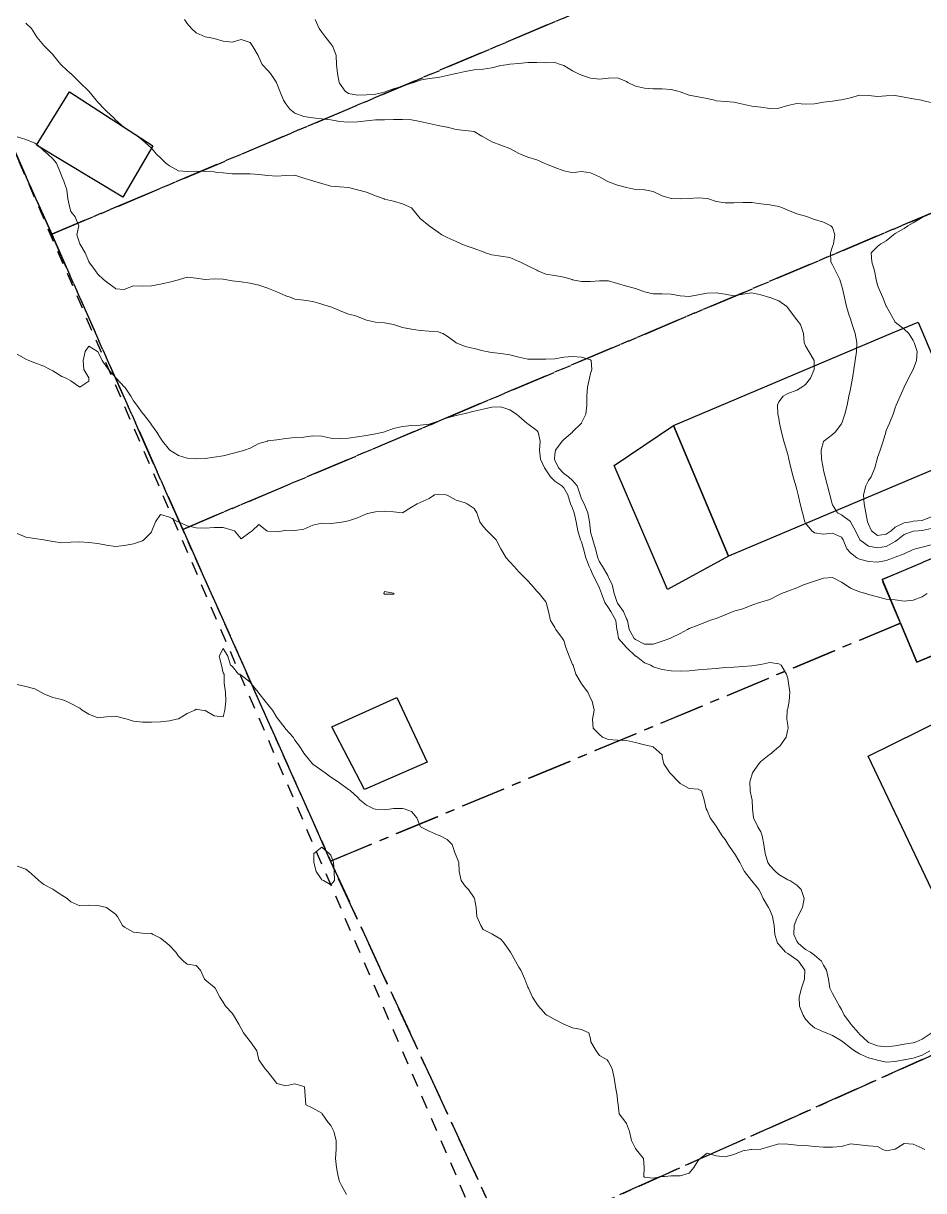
# Model space of a CAD drawing. Header units: centimetres. Extents: x 0 to 642158, y -847 to 649707.
# Drawn here: x 617367.6 to 617417.8, y 620994 to 621059 of the extents above; entities that cross this region are included whole.
import ezdxf

# ---------------------------------------------------------------- set-up
doc = ezdxf.new("R2010")
doc.units = ezdxf.units.CM
doc.header["$MEASUREMENT"] = 0
doc.linetypes.add('CENTERX2', pattern=[4, 2.5, -0.5, 0.5, -0.5])
doc.linetypes.add('JIS_02_0.7', pattern=[1.35, 0.75, -0.6])
doc.layers.add('SPW_batiments', color=7, linetype='Continuous')
doc.layers.add('SPW_parcellaire cadastral', color=7, linetype='CENTERX2', lineweight=25, true_color=0xff0542)
doc.layers.add('WAL_parcellaire agricole', color=7, linetype='JIS_02_0.7', lineweight=25)
doc.layers.add('WAL_topographie 0.5', color=253, linetype='Continuous', lineweight=20)

msp = doc.modelspace()

# ---------------------------------------------------------------- linework, layer by layer
at = {"layer": 'SPW_batiments'}
for points in [[(617373.145, 621049.352), (617368.339, 621052.257), (617370.175, 621055.216), (617374.823, 621052.213), (617373.145, 621049.352)], [(617418.843, 621039.259), (617420.604, 621035.087), (617406.95, 621029.326), (617403.87, 621036.613), (617416.141, 621041.8), (617417.525, 621042.385), (617418.843, 621039.259)], [(617403.87, 621036.614), (617406.951, 621029.326), (617403.548, 621027.484), (617400.571, 621034.396), (617403.87, 621036.614)], [(617424.804, 621019.132), (617424.069, 621018.653), (617426.524, 621013.499), (617429.274, 621014.809), (617431.229, 621010.63), (617420.726, 621005.627), (617414.741, 621018.191), (617423.22, 621022.358), (617424.804, 621019.132)], [(617386.64, 621016.332), (617384.814, 621019.811), (617388.433, 621021.46), (617390.139, 621017.843), (617386.64, 621016.332)]]:
    msp.add_lwpolyline(points, dxfattribs=at)
at = {"layer": 'SPW_parcellaire cadastral'}
for points in [[(617416.046, 620945.72), (617363.64, 620922.52), (617325.161, 621073.014), (617353.411, 621084.367), (617361.877, 621063.726), (617369.184, 621047.28), (617376.493, 621030.83), (617384.745, 621012.323), (617394.651, 620990.937), (617416.046, 620945.72)], [(617415.257, 621066.726), (617369.184, 621047.28), (617361.877, 621063.726), (617407.94, 621083.172), (617415.257, 621066.726)], [(617422.574, 621050.28), (617376.493, 621030.83), (617369.184, 621047.28), (617415.257, 621066.726), (617422.574, 621050.28)], [(617430.809, 621031.77), (617421.089, 621027.667), (617420.117, 621029.97), (617415.511, 621028.025), (617416.533, 621025.603), (617384.745, 621012.323), (617376.493, 621030.83), (617422.574, 621050.28), (617430.809, 621031.77)], [(617430.809, 621031.77), (617439.666, 621011.076), (617394.651, 620990.937), (617384.745, 621012.323), (617416.533, 621025.603), (617417.455, 621023.419), (617422.062, 621025.363), (617421.089, 621027.667), (617430.809, 621031.77)], [(617416.533, 621025.603), (617415.511, 621028.025), (617420.117, 621029.97), (617421.089, 621027.667), (617422.062, 621025.363), (617417.455, 621023.419), (617416.533, 621025.603)], [(617421.377, 620980.981), (617394.651, 620990.937), (617439.666, 621011.076), (617448.468, 620993.104), (617421.377, 620980.981)]]:
    msp.add_lwpolyline(points, dxfattribs=at)
at = {"layer": 'WAL_parcellaire agricole'}
msp.add_lwpolyline([(617278.187, 620880.011), (617239.848, 621067.418), (617240.759, 621070.383), (617246.763, 621069.321), (617265.9, 621058.638), (617274.759, 621054.491), (617281.985, 621050.595), (617284.099, 621049.92), (617292.105, 621048.92), (617293.6, 621048.921), (617301.599, 621049.922), (617303.352, 621050.418), (617314.539, 621055.508), (617351.545, 621073.898), (617356.679, 621076.098), (617392.688, 620992.603), (617415.36, 620945.773), (617305.655, 620892.875), (617278.187, 620880.011)], dxfattribs=at)
at = {"layer": 'WAL_topographie 0.5'}
for points in [[(617376.593, 621059.25), (617376.75, 621059.028), (617376.983, 621058.75), (617377.25, 621058.51), (617377.75, 621058.296), (617377.977, 621058.25), (617378.25, 621058.193), (617378.75, 621058.041), (617379.25, 621058), (617379.75, 621058.132), (617380.25, 621057.971), (617380.41, 621057.75), (617380.703, 621057.25), (617380.75, 621057.163), (617380.929, 621056.75), (617381.25, 621056.417), (617381.385, 621056.25), (617381.727, 621055.75), (617381.75, 621055.69), (617381.919, 621055.25), (617382.125, 621054.75), (617382.25, 621054.561), (617382.469, 621054.25), (617382.75, 621054.025), (617383.25, 621053.847), (617383.75, 621053.765), (617383.906, 621053.75), (617384.25, 621053.722), (617384.75, 621053.659), (617385.25, 621053.576), (617385.75, 621053.535), (617386.25, 621053.55), (617386.75, 621053.608), (617387.25, 621053.657), (617387.75, 621053.665), (617388.25, 621053.677), (617388.75, 621053.688), (617389.25, 621053.652), (617389.75, 621053.576), (617390.25, 621053.458), (617390.75, 621053.354), (617391.231, 621053.25), (617391.25, 621053.246), (617391.75, 621053.121), (617392.25, 621053.074), (617392.75, 621053.003), (617393.185, 621052.75), (617393.25, 621052.717), (617393.75, 621052.44), (617394.25, 621052.25), (617394.25, 621052.25), (617394.75, 621052.056), (617395.25, 621051.786), (617395.343, 621051.75), (617395.75, 621051.578), (617396.25, 621051.43), (617396.661, 621051.25), (617396.75, 621051.211), (617397.25, 621051.007), (617397.75, 621050.826), (617398.107, 621050.75), (617398.25, 621050.718), (617398.472, 621050.75), (617398.75, 621050.789), (617399, 621050.75), (617399.25, 621050.714), (617399.75, 621050.477), (617400.167, 621050.25), (617400.25, 621050.209), (617400.75, 621050.019), (617401.25, 621049.882), (617401.75, 621049.785), (617402.25, 621049.756), (617402.279, 621049.75), (617402.75, 621049.657), (617403.25, 621049.428), (617403.75, 621049.283), (617404.25, 621049.256), (617404.75, 621049.268), (617405.25, 621049.318), (617405.75, 621049.274), (617405.824, 621049.25), (617406.25, 621049.113), (617406.75, 621049.033), (617407.25, 621049.036), (617407.75, 621049.052), (617408.25, 621049.05), (617408.75, 621048.979), (617409.25, 621048.913), (617409.75, 621048.829), (617409.953, 621048.75), (617410.25, 621048.625), (617410.75, 621048.423), (617411.25, 621048.282), (617411.354, 621048.25), (617411.75, 621048.112), (617412.25, 621047.95), (617412.65, 621047.75), (617412.75, 621047.65), (617412.886, 621047.25), (617412.795, 621046.75), (617412.75, 621046.6), (617412.631, 621046.25), (617412.657, 621045.75), (617412.75, 621045.583), (617412.911, 621045.25), (617413.153, 621044.75), (617413.25, 621044.45), (617413.304, 621044.25), (617413.411, 621043.75), (617413.527, 621043.25), (617413.68, 621042.75), (617413.75, 621042.566), (617413.853, 621042.25), (617414.014, 621041.75), (617414.103, 621041.25), (617414.083, 621040.75), (617414.004, 621040.25), (617413.929, 621039.75), (617413.855, 621039.25), (617413.77, 621038.75), (617413.75, 621038.643), (617413.667, 621038.25), (617413.558, 621037.75), (617413.431, 621037.25), (617413.265, 621036.75), (617413.25, 621036.714), (617412.904, 621036.25), (617412.75, 621036.112), (617412.263, 621035.75), (617412.25, 621035.729), (617412.111, 621035.25), (617412.131, 621034.75), (617412.218, 621034.25), (617412.25, 621034.115), (617412.336, 621033.75), (617412.465, 621033.25), (617412.596, 621032.75), (617412.723, 621032.25), (617412.75, 621032.188), (617413.028, 621031.75), (617413.25, 621031.643), (617413.75, 621031.258), (617413.755, 621031.25), (617414.024, 621030.75), (617414.25, 621030.29), (617414.274, 621030.25), (617414.75, 621029.885), (617415.25, 621029.797), (617415.75, 621029.879), (617416.25, 621030.15), (617416.372, 621030.25), (617416.75, 621030.54), (617417.25, 621030.736), (617417.524, 621030.75), (617417.75, 621030.759), (617418.25, 621030.885)], [(617383.883, 621059.25), (617384.108, 621058.75), (617384.25, 621058.556), (617384.474, 621058.25), (617384.75, 621057.893), (617384.87, 621057.75), (617385.048, 621057.25), (617385.077, 621056.75), (617385.134, 621056.25), (617385.232, 621055.75), (617385.25, 621055.708), (617385.561, 621055.25), (617385.75, 621055.138), (617386.25, 621055.045), (617386.75, 621055.048), (617387.25, 621055.097), (617387.75, 621055.211), (617387.88, 621055.25), (617388.25, 621055.38), (617388.75, 621055.536), (617389.25, 621055.71), (617389.382, 621055.75), (617389.75, 621055.872), (617390.25, 621055.967), (617390.75, 621056.029), (617391.25, 621056.128), (617391.737, 621056.25), (617391.75, 621056.253), (617392.25, 621056.357), (617392.75, 621056.447), (617393.25, 621056.483), (617393.75, 621056.563), (617394.25, 621056.694), (617394.687, 621056.75), (617394.75, 621056.758), (617395.25, 621056.797), (617395.75, 621056.856), (617396.25, 621056.852), (617396.75, 621056.843), (617397.25, 621056.859), (617397.568, 621056.75), (617397.75, 621056.686), (617398.25, 621056.388), (617398.531, 621056.25), (617398.75, 621056.147), (617399.25, 621055.988), (617399.75, 621055.924), (617400.25, 621055.99), (617400.75, 621056), (617401.25, 621055.795), (617401.333, 621055.75), (617401.75, 621055.547), (617402.25, 621055.419), (617402.75, 621055.388), (617403.25, 621055.383), (617403.75, 621055.358), (617404.118, 621055.25), (617404.25, 621055.213), (617404.75, 621055.045), (617405.25, 621054.946), (617405.75, 621054.854), (617406.167, 621054.75), (617406.25, 621054.727), (617406.75, 621054.687), (617407.25, 621054.64), (617407.75, 621054.529), (617408.25, 621054.423), (617408.75, 621054.358), (617409.25, 621054.301), (617409.75, 621054.303), (617410.25, 621054.452), (617410.75, 621054.566), (617411.25, 621054.54), (617411.75, 621054.559), (617412.25, 621054.648), (617412.75, 621054.703), (617413.083, 621054.75), (617413.25, 621054.77), (617413.75, 621054.895), (617414.25, 621055.036), (617414.75, 621055.026), (617415.25, 621054.962), (617415.75, 621054.992), (617416.25, 621055.019), (617416.75, 621054.93), (617417.25, 621054.838), (617417.705, 621054.75), (617417.75, 621054.74), (617418.25, 621054.628)], [(617367.75, 621059.046), (617368.058, 621058.75), (617368.25, 621058.447), (617368.375, 621058.25), (617368.75, 621057.807), (617368.808, 621057.75), (617369.25, 621057.298), (617369.294, 621057.25), (617369.7, 621056.75), (617369.75, 621056.699), (617370.236, 621056.25), (617370.25, 621056.24), (617370.75, 621055.75), (617370.75, 621055.75), (617371.25, 621055.25), (617371.25, 621055.25), (617371.668, 621054.75), (617371.75, 621054.639), (617372.132, 621054.25), (617372.25, 621054.143), (617372.664, 621053.75), (617372.75, 621053.665), (617373.212, 621053.25), (617373.25, 621053.225), (617373.75, 621052.899), (617373.966, 621052.75), (617374.25, 621052.527), (617374.561, 621052.25), (617374.75, 621052.083), (617375.031, 621051.75), (617375.25, 621051.547), (617375.556, 621051.25), (617375.75, 621051.104), (617376.25, 621050.819), (617376.75, 621050.773), (617377.25, 621050.807), (617377.75, 621050.785), (617378.25, 621050.754), (617378.321, 621050.75), (617378.75, 621050.713), (617379.25, 621050.655), (617379.75, 621050.649), (617380.25, 621050.65), (617380.75, 621050.618), (617381.25, 621050.566), (617381.75, 621050.524), (617382.25, 621050.565), (617382.75, 621050.571), (617383.25, 621050.402), (617383.75, 621050.258), (617383.788, 621050.25), (617384.25, 621050.12), (617384.75, 621049.964), (617385.25, 621049.926), (617385.75, 621049.881), (617386.25, 621049.75), (617386.25, 621049.75), (617386.75, 621049.632), (617387.25, 621049.429), (617387.725, 621049.25), (617387.75, 621049.242), (617388.25, 621049.121), (617388.75, 621048.985), (617389.25, 621048.75), (617389.25, 621048.75), (617389.675, 621048.25), (617389.75, 621048.169), (617390.25, 621047.75), (617390.25, 621047.75), (617390.75, 621047.404), (617390.944, 621047.25), (617391.25, 621047.092), (617391.75, 621046.886), (617392.031, 621046.75), (617392.25, 621046.659), (617392.75, 621046.48), (617393.25, 621046.302), (617393.396, 621046.25), (617393.75, 621046.135), (617394.25, 621046.069), (617394.75, 621045.989), (617395.25, 621045.771), (617395.294, 621045.75), (617395.75, 621045.525), (617396.25, 621045.272), (617396.302, 621045.25), (617396.75, 621045.064), (617397.25, 621044.983), (617397.75, 621044.893), (617398.228, 621044.75), (617398.25, 621044.744), (617398.75, 621044.654), (617399.25, 621044.64), (617399.75, 621044.692), (617400.25, 621044.686), (617400.75, 621044.534), (617401.25, 621044.39), (617401.75, 621044.25), (617401.75, 621044.25), (617402.25, 621044.064), (617402.75, 621043.955), (617403.25, 621043.96), (617403.75, 621043.937), (617404.25, 621043.854), (617404.75, 621043.815), (617405.25, 621043.901), (617405.75, 621043.994), (617406.25, 621044.013), (617406.75, 621043.938), (617407.25, 621043.857), (617407.75, 621043.949), (617408.25, 621044.008), (617408.75, 621043.911), (617409.25, 621043.755), (617409.269, 621043.75), (617409.75, 621043.561), (617410.196, 621043.25), (617410.25, 621043.187), (617410.574, 621042.75), (617410.75, 621042.518), (617410.958, 621042.25), (617411.127, 621041.75), (617411.167, 621041.25), (617411.25, 621041.054), (617411.425, 621040.75), (617411.725, 621040.25), (617411.724, 621039.75), (617411.523, 621039.25), (617411.25, 621038.905), (617411.039, 621038.75), (617410.75, 621038.593), (617410.25, 621038.41), (617409.996, 621038.25), (617409.75, 621037.933), (617409.681, 621037.75), (617409.699, 621037.25), (617409.75, 621037.014), (617409.797, 621036.75), (617409.91, 621036.25), (617410.035, 621035.75), (617410.173, 621035.25), (617410.25, 621034.996), (617410.313, 621034.75), (617410.432, 621034.25), (617410.556, 621033.75), (617410.694, 621033.25), (617410.75, 621033.054), (617410.826, 621032.75), (617410.951, 621032.25), (617411.074, 621031.75), (617411.212, 621031.25), (617411.25, 621031.182), (617411.586, 621030.75), (617411.75, 621030.643), (617412.25, 621030.566), (617412.75, 621030.616), (617413.25, 621030.4), (617413.343, 621030.25), (617413.547, 621029.75), (617413.75, 621029.511), (617414.102, 621029.25), (617414.25, 621029.165), (617414.75, 621029.031), (617415.25, 621029.005), (617415.75, 621029.096), (617416.151, 621029.25), (617416.25, 621029.277), (617416.75, 621029.457), (617417.25, 621029.705), (617417.373, 621029.75), (617417.75, 621029.84), (617418.25, 621029.961)], [(617367.25, 621052.722), (617367.75, 621052.56), (617368.25, 621052.36), (617368.408, 621052.25), (617368.75, 621051.932), (617368.978, 621051.75), (617369.25, 621051.478), (617369.444, 621051.25), (617369.655, 621050.75), (617369.75, 621050.506), (617369.855, 621050.25), (617370.028, 621049.75), (617370.093, 621049.25), (617370.188, 621048.75), (617370.25, 621048.556), (617370.5, 621048.25), (617370.693, 621047.75), (617370.591, 621047.25), (617370.75, 621046.75), (617370.75, 621046.75), (617371.047, 621046.25), (617371.25, 621045.766), (617371.26, 621045.75), (617371.632, 621045.25), (617371.75, 621045.056), (617372.067, 621044.75), (617372.25, 621044.628), (617372.736, 621044.25), (617372.75, 621044.242), (617373.25, 621044.21), (617373.355, 621044.25), (617373.75, 621044.4), (617374.25, 621044.396), (617374.75, 621044.401), (617375.25, 621044.5), (617375.75, 621044.607), (617376.25, 621044.732), (617376.317, 621044.75), (617376.75, 621044.888), (617377.25, 621044.832), (617377.75, 621044.759), (617378.25, 621044.805), (617378.75, 621044.771), (617378.861, 621044.75), (617379.25, 621044.685), (617379.75, 621044.634), (617380.25, 621044.559), (617380.75, 621044.439), (617381.25, 621044.269), (617381.288, 621044.25), (617381.75, 621044.063), (617382.25, 621043.842), (617382.536, 621043.75), (617382.75, 621043.66), (617383.25, 621043.61), (617383.75, 621043.537), (617384.25, 621043.384), (617384.667, 621043.25), (617384.75, 621043.229), (617385.25, 621043.032), (617385.75, 621042.832), (617386.075, 621042.75), (617386.25, 621042.689), (617386.75, 621042.496), (617387.25, 621042.382), (617387.75, 621042.348), (617388.25, 621042.25), (617388.25, 621042.25), (617388.75, 621042.078), (617389.25, 621041.985), (617389.75, 621041.91), (617390.25, 621041.883), (617390.75, 621041.85), (617391, 621041.75), (617391.25, 621041.604), (617391.731, 621041.25), (617391.75, 621041.234), (617392.25, 621041.023), (617392.75, 621040.919), (617393.25, 621040.787), (617393.429, 621040.75), (617393.75, 621040.692), (617394.25, 621040.631), (617394.75, 621040.552), (617395.25, 621040.428), (617395.75, 621040.314), (617396.25, 621040.315), (617396.75, 621040.315), (617397.25, 621040.336), (617397.75, 621040.421), (617398.25, 621040.465), (617398.75, 621040.429), (617399.25, 621040.274), (617399.281, 621040.25), (617399.317, 621039.75), (617399.25, 621039.519), (617399.183, 621039.25), (617399.075, 621038.75), (617399.038, 621038.25), (617399.043, 621037.75), (617398.984, 621037.25), (617398.75, 621036.774), (617398.74, 621036.75), (617398.25, 621036.267), (617398.237, 621036.25), (617397.75, 621035.839), (617397.673, 621035.75), (617397.286, 621035.25), (617397.25, 621035), (617397.228, 621034.75), (617397.25, 621034.692), (617397.466, 621034.25), (617397.75, 621033.952), (617398.01, 621033.75), (617398.25, 621033.555), (617398.505, 621033.25), (617398.675, 621032.75), (617398.75, 621032.531), (617398.887, 621032.25), (617399.094, 621031.75), (617399.184, 621031.25), (617399.238, 621030.75), (617399.25, 621030.693), (617399.377, 621030.25), (617399.528, 621029.75), (617399.663, 621029.25), (617399.75, 621029.026), (617399.907, 621028.75), (617400.205, 621028.25), (617400.25, 621028.149), (617400.446, 621027.75), (617400.559, 621027.25), (617400.73, 621026.75), (617400.75, 621026.719), (617401.08, 621026.25), (617401.25, 621025.841), (617401.301, 621025.75), (617401.407, 621025.25), (617401.679, 621024.75), (617401.75, 621024.687), (617402.25, 621024.421), (617402.75, 621024.433), (617403.25, 621024.598), (617403.673, 621024.75), (617403.75, 621024.783), (617404.25, 621025.016), (617404.663, 621025.25), (617404.75, 621025.297), (617405.25, 621025.489), (617405.75, 621025.7), (617405.886, 621025.75), (617406.25, 621025.863), (617406.75, 621026.057), (617407.209, 621026.25), (617407.25, 621026.265), (617407.75, 621026.403), (617408.25, 621026.594), (617408.668, 621026.75), (617408.75, 621026.778), (617409.25, 621026.923), (617409.75, 621027.17), (617409.904, 621027.25), (617410.25, 621027.39), (617410.75, 621027.562), (617411.159, 621027.75), (617411.25, 621027.78), (617411.75, 621027.943), (617412.25, 621028.11), (617412.75, 621028.142), (617413.25, 621027.879), (617413.46, 621027.75), (617413.75, 621027.554), (617414.25, 621027.341), (617414.602, 621027.25), (617414.75, 621027.206), (617415.25, 621027.06), (617415.75, 621026.944), (617416.25, 621026.892), (617416.75, 621026.832), (617417.25, 621026.876), (617417.75, 621027.06), (617418.027, 621027.25)], [(617418.25, 621048.447), (617417.794, 621048.25), (617417.75, 621048.224), (617417.25, 621047.926), (617416.951, 621047.75), (617416.75, 621047.609), (617416.25, 621047.322), (617416.144, 621047.25), (617415.75, 621046.913), (617415.449, 621046.75), (617415.25, 621046.608), (617414.899, 621046.25), (617414.951, 621045.75), (617415.087, 621045.25), (617415.179, 621044.75), (617415.25, 621044.447), (617415.327, 621044.25), (617415.552, 621043.75), (617415.75, 621043.271), (617415.763, 621043.25), (617416.03, 621042.75), (617416.25, 621042.387), (617416.409, 621042.25), (617416.75, 621041.982), (617417.01, 621041.75), (617417.25, 621041.363), (617417.312, 621041.25), (617417.473, 621040.75), (617417.442, 621040.25), (617417.25, 621039.75), (617417.25, 621039.75), (617416.993, 621039.25), (617416.75, 621038.75), (617416.75, 621038.75), (617416.52, 621038.25), (617416.301, 621037.75), (617416.25, 621037.607), (617416.125, 621037.25), (617415.929, 621036.75), (617415.75, 621036.338), (617415.727, 621036.25), (617415.578, 621035.75), (617415.408, 621035.25), (617415.25, 621034.837), (617415.231, 621034.75), (617415.102, 621034.25), (617414.909, 621033.75), (617414.75, 621033.561), (617414.616, 621033.25), (617414.484, 621032.75), (617414.514, 621032.25), (617414.601, 621031.75), (617414.709, 621031.25), (617414.75, 621031.124), (617414.927, 621030.75), (617415.25, 621030.493), (617415.75, 621030.558), (617416.02, 621030.75), (617416.25, 621030.954), (617416.75, 621031.191), (617417.126, 621031.25), (617417.25, 621031.286), (617417.75, 621031.329), (617418.25, 621031.518)], [(617367.25, 621040.605), (617367.75, 621040.324), (617367.917, 621040.25), (617368.25, 621040.115), (617368.75, 621039.932), (617369.103, 621039.75), (617369.25, 621039.669), (617369.75, 621039.356), (617369.984, 621039.25), (617370.25, 621039.117), (617370.75, 621038.75), (617371.25, 621039.083), (617371.261, 621039.25), (617371.25, 621039.269), (617370.985, 621039.75), (617370.949, 621040.25), (617371.051, 621040.75), (617371.25, 621041.042), (617371.734, 621040.75), (617371.75, 621040.74), (617371.995, 621040.25), (617372.25, 621039.896), (617372.348, 621039.75), (617372.75, 621039.293), (617372.788, 621039.25), (617373.25, 621038.765), (617373.262, 621038.75), (617373.596, 621038.25), (617373.75, 621037.988), (617373.927, 621037.75), (617374.25, 621037.31), (617374.309, 621037.25), (617374.689, 621036.75), (617374.75, 621036.663), (617375.049, 621036.25), (617375.25, 621035.907), (617375.366, 621035.75), (617375.75, 621035.268), (617375.772, 621035.25), (617376.25, 621034.944), (617376.75, 621034.8), (617377.25, 621034.767), (617377.75, 621034.779), (617378.25, 621034.858), (617378.75, 621034.936), (617379.25, 621035.062), (617379.75, 621035.194), (617379.95, 621035.25), (617380.25, 621035.356), (617380.75, 621035.614), (617381.227, 621035.75), (617381.25, 621035.757), (617381.75, 621035.813), (617382.25, 621035.898), (617382.75, 621035.954), (617383.25, 621035.976), (617383.75, 621036.04), (617384.25, 621036.017), (617384.75, 621035.912), (617385.25, 621035.885), (617385.75, 621035.914), (617386.25, 621035.982), (617386.75, 621036.069), (617387.25, 621036.158), (617387.7, 621036.25), (617387.75, 621036.266), (617388.25, 621036.451), (617388.75, 621036.57), (617389.25, 621036.625), (617389.75, 621036.642), (617390.25, 621036.697), (617390.404, 621036.75), (617390.75, 621036.863), (617391.25, 621037.043), (617391.75, 621037.168), (617392.077, 621037.25), (617392.25, 621037.293), (617392.75, 621037.427), (617393.25, 621037.533), (617393.75, 621037.634), (617394.25, 621037.663), (617394.75, 621037.489), (617395.113, 621037.25), (617395.25, 621037.145), (617395.701, 621036.75), (617395.75, 621036.714), (617396.25, 621036.332), (617396.325, 621036.25), (617396.436, 621035.75), (617396.407, 621035.25), (617396.461, 621034.75), (617396.672, 621034.25), (617396.75, 621034.143), (617397.005, 621033.75), (617397.25, 621033.515), (617397.644, 621033.25), (617397.75, 621033.146), (617397.978, 621032.75), (617398.139, 621032.25), (617398.25, 621032.011), (617398.34, 621031.75), (617398.454, 621031.25), (617398.541, 621030.75), (617398.696, 621030.25), (617398.75, 621030.124), (617398.854, 621029.75), (617398.99, 621029.25), (617399.178, 621028.75), (617399.25, 621028.605), (617399.403, 621028.25), (617399.65, 621027.75), (617399.75, 621027.553), (617399.854, 621027.25), (617400.039, 621026.75), (617400.25, 621026.449), (617400.373, 621026.25), (617400.658, 621025.75), (617400.723, 621025.25), (617400.75, 621025.113), (617400.81, 621024.75), (617401.247, 621024.25), (617401.25, 621024.246), (617401.75, 621023.768), (617401.785, 621023.75), (617402.25, 621023.39), (617402.608, 621023.25), (617402.75, 621023.171), (617403.25, 621023.022), (617403.75, 621022.943), (617404.25, 621022.916), (617404.75, 621022.947), (617405.25, 621022.992), (617405.75, 621023.026), (617406.25, 621023.074), (617406.75, 621023.124), (617407.25, 621023.142), (617407.75, 621023.175), (617408.25, 621023.213), (617408.481, 621023.25), (617408.75, 621023.289), (617409.25, 621023.398), (617409.75, 621023.33), (617409.883, 621023.25), (617410.183, 621022.75), (617410.25, 621022.513), (617410.295, 621022.25), (617410.358, 621021.75), (617410.331, 621021.25), (617410.25, 621020.846), (617410.224, 621020.75), (617410.201, 621020.25), (617410.25, 621019.904), (617410.269, 621019.75), (617410.25, 621019.667), (617410.171, 621019.25), (617409.806, 621018.75), (617409.75, 621018.706), (617409.25, 621018.281), (617409.219, 621018.25), (617408.75, 621017.89), (617408.633, 621017.75), (617408.293, 621017.25), (617408.25, 621017.12), (617408.128, 621016.75), (617408.151, 621016.25), (617408.25, 621015.799), (617408.261, 621015.75), (617408.278, 621015.25), (617408.333, 621014.75), (617408.585, 621014.25), (617408.75, 621013.968), (617408.826, 621013.75), (617408.92, 621013.25), (617408.993, 621012.75), (617409.142, 621012.25), (617409.25, 621012.094), (617409.562, 621011.75), (617409.75, 621011.594), (617410.25, 621011.291), (617410.364, 621011.25), (617410.75, 621010.999), (617410.999, 621010.75), (617411.161, 621010.25), (617411.072, 621009.75), (617410.812, 621009.25), (617410.75, 621009.136), (617410.605, 621008.75), (617410.581, 621008.25), (617410.75, 621007.876), (617410.836, 621007.75), (617411.25, 621007.413), (617411.526, 621007.25), (617411.75, 621007.094), (617412.129, 621006.75), (617412.25, 621006.524), (617412.407, 621006.25), (617412.516, 621005.75), (617412.607, 621005.25), (617412.75, 621004.953), (617412.857, 621004.75), (617413.136, 621004.25), (617413.25, 621004.06), (617413.394, 621003.75), (617413.75, 621003.275), (617413.768, 621003.25), (617414.193, 621002.75), (617414.25, 621002.689), (617414.715, 621002.25), (617414.75, 621002.228), (617415.25, 621002.032), (617415.75, 621001.969), (617416.25, 621002.035), (617416.75, 621002.122), (617417.25, 621002.192), (617417.41, 621002.25), (617417.75, 621002.398), (617418.25, 621002.734)], [(617367.25, 621030.593), (617367.75, 621030.39), (617368.25, 621030.314), (617368.75, 621030.25), (617368.75, 621030.25), (617369.25, 621030.144), (617369.75, 621030.08), (617370.25, 621030.109), (617370.75, 621030.131), (617371.25, 621030.093), (617371.75, 621030.041), (617372.25, 621029.942), (617372.75, 621029.88), (617373.25, 621029.929), (617373.75, 621030.014), (617374.25, 621030.188), (617374.331, 621030.25), (617374.75, 621030.669), (617374.777, 621030.75), (617374.969, 621031.25), (617375.25, 621031.652), (617375.75, 621031.51), (617376.222, 621031.25), (617376.25, 621031.239), (617376.75, 621031.022), (617377.25, 621030.918), (617377.75, 621030.899), (617378.25, 621030.926), (617378.75, 621030.924), (617379.25, 621030.784), (617379.387, 621030.75), (617379.75, 621030.306), (617380.25, 621030.673), (617380.361, 621030.75), (617380.75, 621031.1), (617381.187, 621030.75), (617381.25, 621030.737), (617381.75, 621030.684), (617382.107, 621030.75), (617382.25, 621030.786), (617382.75, 621030.765), (617383.25, 621030.84), (617383.75, 621031.064), (617384.25, 621031.167), (617384.75, 621031.148), (617385.25, 621031.205), (617385.458, 621031.25), (617385.75, 621031.313), (617386.25, 621031.468), (617386.75, 621031.685), (617386.964, 621031.75), (617387.25, 621031.798), (617387.75, 621031.852), (617388.25, 621031.814), (617388.75, 621031.75), (617389.25, 621032.065), (617389.583, 621032.25), (617389.75, 621032.333), (617390.25, 621032.544), (617390.542, 621032.75), (617390.75, 621032.79), (617391.167, 621032.75), (617391.25, 621032.735), (617391.75, 621032.457), (617392.25, 621032.307), (617392.361, 621032.25), (617392.75, 621031.991), (617392.909, 621031.75), (617393.064, 621031.25), (617393.25, 621030.99), (617393.481, 621030.75), (617393.75, 621030.481), (617393.99, 621030.25), (617394.25, 621029.75), (617394.25, 621029.75), (617394.538, 621029.25), (617394.75, 621029.021), (617394.991, 621028.75), (617395.25, 621028.458), (617395.45, 621028.25), (617395.75, 621027.95), (617395.942, 621027.75), (617396.25, 621027.387), (617396.387, 621027.25), (617396.75, 621026.779), (617396.767, 621026.75), (617396.895, 621026.25), (617397.021, 621025.75), (617397.25, 621025.35), (617397.307, 621025.25), (617397.683, 621024.75), (617397.75, 621024.625), (617397.868, 621024.25), (617398.058, 621023.75), (617398.25, 621023.3), (617398.27, 621023.25), (617398.432, 621022.75), (617398.724, 621022.25), (617398.75, 621022.219), (617399.091, 621021.75), (617399.25, 621021.417), (617399.345, 621021.25), (617399.447, 621020.75), (617399.355, 621020.25), (617399.389, 621019.75), (617399.75, 621019.389), (617399.911, 621019.25), (617400.25, 621019.106), (617400.75, 621019.068), (617401.25, 621019.06), (617401.75, 621018.951), (617402.25, 621018.815), (617402.596, 621018.75), (617402.75, 621018.699), (617403.236, 621018.25), (617403.25, 621018.167), (617403.328, 621017.75), (617403.667, 621017.25), (617403.75, 621017.176), (617404.153, 621016.75), (617404.25, 621016.662), (617404.75, 621016.38), (617405.25, 621016.35), (617405.441, 621016.25), (617405.596, 621015.75), (617405.691, 621015.25), (617405.75, 621015.149), (617405.93, 621014.75), (617406.25, 621014.279), (617406.268, 621014.25), (617406.595, 621013.75), (617406.75, 621013.53), (617406.933, 621013.25), (617407.25, 621012.801), (617407.287, 621012.75), (617407.581, 621012.25), (617407.75, 621011.914), (617407.831, 621011.75), (617408.229, 621011.25), (617408.25, 621011.224), (617408.646, 621010.75), (617408.75, 621010.544), (617408.884, 621010.25), (617409.17, 621009.75), (617409.25, 621009.623), (617409.403, 621009.25), (617409.501, 621008.75), (617409.537, 621008.25), (617409.686, 621007.75), (617409.75, 621007.675), (617410.132, 621007.25), (617410.25, 621007.173), (617410.75, 621006.82), (617410.843, 621006.75), (617411.201, 621006.25), (617411.186, 621005.75), (617411.016, 621005.25), (617410.892, 621004.75), (617410.9, 621004.25), (617411.102, 621003.75), (617411.25, 621003.522), (617411.51, 621003.25), (617411.75, 621003.038), (617412.25, 621002.808), (617412.386, 621002.75), (617412.75, 621002.611), (617413.25, 621002.318), (617413.325, 621002.25), (617413.75, 621001.924), (617413.984, 621001.75), (617414.25, 621001.583), (617414.75, 621001.364), (617415.21, 621001.25), (617415.25, 621001.233), (617415.75, 621001.13), (617416.25, 621001.151), (617416.726, 621001.25), (617416.75, 621001.253), (617417.25, 621001.34), (617417.75, 621001.506), (617418.173, 621001.75)], [(617388.25, 621027.217), (617388.283, 621027.25), (617388.25, 621027.275), (617387.75, 621027.361), (617387.721, 621027.25), (617387.75, 621027.221), (617388.25, 621027.217)], [(617367.25, 621022.186), (617367.75, 621022.069), (617368.25, 621021.936), (617368.583, 621021.75), (617368.75, 621021.659), (617369.25, 621021.461), (617369.75, 621021.337), (617370, 621021.25), (617370.25, 621021.121), (617370.75, 621020.856), (617370.885, 621020.75), (617371.25, 621020.529), (617371.75, 621020.328), (617372.25, 621020.382), (617372.75, 621020.41), (617373.25, 621020.28), (617373.387, 621020.25), (617373.75, 621020.132), (617374.25, 621020.083), (617374.75, 621020.079), (617375.25, 621020.095), (617375.75, 621020.145), (617376.15, 621020.25), (617376.25, 621020.274), (617376.75, 621020.568), (617377.171, 621020.75), (617377.25, 621020.796), (617377.55, 621020.75), (617377.75, 621020.724), (617378.25, 621020.438), (617378.75, 621020.369), (617378.843, 621020.75), (617378.906, 621021.25), (617378.873, 621021.75), (617378.799, 621022.25), (617378.8, 621022.75), (617378.75, 621022.833), (617378.656, 621023.25), (617378.535, 621023.75), (617378.75, 621024.186), (617379.016, 621023.75), (617379.167, 621023.25), (617379.25, 621023.2), (617379.615, 621022.75), (617379.75, 621022.691), (617380.25, 621022.315), (617380.3, 621022.25), (617380.706, 621021.75), (617380.75, 621021.705), (617381.103, 621021.25), (617381.25, 621021.066), (617381.507, 621020.75), (617381.75, 621020.345), (617381.825, 621020.25), (617382.21, 621019.75), (617382.25, 621019.698), (617382.653, 621019.25), (617382.75, 621019.077), (617383.007, 621018.75), (617383.25, 621018.344), (617383.333, 621018.25), (617383.744, 621017.75), (617383.75, 621017.742), (617384.25, 621017.377), (617384.445, 621017.25), (617384.75, 621017.014), (617385.174, 621016.75), (617385.25, 621016.698), (617385.75, 621016.326), (617385.856, 621016.25), (617386.25, 621015.889), (617386.375, 621015.75), (617386.75, 621015.444), (617387.163, 621015.25), (617387.25, 621015.222), (617387.75, 621015.188), (617388.15, 621015.25), (617388.25, 621015.264), (617388.75, 621015.268), (617388.857, 621015.25), (617389.25, 621015.101), (617389.552, 621014.75), (617389.75, 621014.278), (617389.765, 621014.25), (617390.25, 621014.011), (617390.75, 621013.774), (617390.865, 621013.75), (617391.25, 621013.541), (617391.519, 621013.25), (617391.702, 621012.75), (617391.75, 621012.625), (617391.893, 621012.25), (617391.924, 621011.75), (617392.03, 621011.25), (617392.25, 621010.942), (617392.43, 621010.75), (617392.75, 621010.279), (617392.767, 621010.25), (617392.86, 621009.75), (617392.912, 621009.25), (617393.129, 621008.75), (617393.25, 621008.517), (617393.75, 621008.274), (617393.792, 621008.25), (617394.25, 621007.975), (617394.43, 621007.75), (617394.75, 621007.306), (617394.776, 621007.25), (617395.054, 621006.75), (617395.25, 621006.417), (617395.352, 621006.25), (617395.575, 621005.75), (617395.75, 621005.313), (617395.79, 621005.25), (617396.009, 621004.75), (617396.25, 621004.368), (617396.35, 621004.25), (617396.75, 621003.779), (617396.806, 621003.75), (617397.25, 621003.5), (617397.75, 621003.25), (617397.75, 621003.25), (617398.25, 621003.033), (617398.75, 621002.94), (617399.15, 621002.75), (617399.25, 621002.417), (617399.271, 621002.25), (617399.554, 621001.75), (617399.75, 621001.5), (617400.173, 621001.25), (617400.25, 621001.15), (617400.45, 621000.75), (617400.563, 621000.25), (617400.647, 620999.75), (617400.735, 620999.25), (617400.75, 620999), (617400.795, 620998.75), (617400.84, 620998.25), (617401.225, 620997.75), (617401.25, 620997.712), (617401.417, 620997.25), (617401.539, 620996.75), (617401.75, 620996.318), (617401.802, 620996.25), (617402.194, 620995.75), (617402.236, 620995.25), (617402.226, 620994.75), (617402.25, 620994.719), (617402.75, 620994.66), (617403.25, 620994.743), (617403.375, 620994.75), (617403.75, 620994.777), (617404.25, 620994.78), (617404.75, 620994.937), (617405.019, 620995.25), (617405.25, 620995.645), (617405.364, 620995.75), (617405.75, 620996.044), (617406.25, 620995.894), (617406.75, 620995.848), (617407.25, 620995.984), (617407.75, 620996.18), (617408.212, 620996.25), (617408.25, 620996.255), (617408.75, 620996.267), (617409.25, 620996.414), (617409.75, 620996.573), (617410.25, 620996.56), (617410.75, 620996.493), (617411.25, 620996.482), (617411.75, 620996.417), (617412.25, 620996.39), (617412.75, 620996.386), (617413.25, 620996.417), (617413.75, 620996.577), (617414.25, 620996.518), (617414.75, 620996.45), (617415.25, 620996.417), (617415.55, 620996.25), (617415.75, 620996.185), (617416.15, 620996.25), (617416.25, 620996.267), (617416.75, 620996.588), (617417.25, 620996.558), (617417.75, 620996.329), (617417.9, 620996.25)], [(617384.955, 621011.25), (617384.75, 621011.018), (617384.34, 621011.25), (617384.25, 621011.282), (617383.943, 621011.75), (617383.804, 621012.25), (617383.818, 621012.75), (617384.25, 621013.104), (617384.672, 621012.75), (617384.75, 621012.655), (617384.9, 621012.25), (617384.952, 621011.75), (617384.955, 621011.25)], [(617367.25, 621012.056), (617367.75, 621011.879), (617367.905, 621011.75), (617368.25, 621011.447), (617368.474, 621011.25), (617368.75, 621011.021), (617369.25, 621010.761), (617369.268, 621010.75), (617369.75, 621010.443), (617370.054, 621010.25), (617370.25, 621010.067), (617370.75, 621009.837), (617371.25, 621009.883), (617371.75, 621009.865), (617372.25, 621009.75), (617372.25, 621009.75), (617372.75, 621009.375), (617372.854, 621009.25), (617373.135, 621008.75), (617373.25, 621008.646), (617373.75, 621008.375), (617374.25, 621008.313), (617374.75, 621008.288), (617374.844, 621008.25), (617375.25, 621008.033), (617375.604, 621007.75), (617375.75, 621007.62), (617376.107, 621007.25), (617376.25, 621007.039), (617376.54, 621006.75), (617376.75, 621006.596), (617377.25, 621006.515), (617377.487, 621006.25), (617377.708, 621005.75), (617377.75, 621005.706), (617378.25, 621005.308), (617378.298, 621005.25), (617378.573, 621004.75), (617378.75, 621004.46), (617378.879, 621004.25), (617379.25, 621003.854), (617379.336, 621003.75), (617379.621, 621003.25), (617379.75, 621003), (617379.886, 621002.75), (617380.25, 621002.27), (617380.276, 621002.25), (617380.63, 621001.75), (617380.75, 621001.25), (617380.75, 621001.25), (617381.091, 621000.75), (617381.25, 621000.575), (617381.5, 621000.25), (617381.75, 620999.941), (617382.25, 620999.803), (617382.75, 620999.917), (617383.25, 620999.774), (617383.283, 620999.75), (617383.327, 620999.25), (617383.361, 620998.75), (617383.75, 620998.566), (617384.25, 620998.286), (617384.276, 620998.25), (617384.618, 620997.75), (617384.75, 620997.594), (617384.933, 620997.25), (617385.06, 620996.75), (617385.063, 620996.25), (617385.021, 620995.75), (617385.078, 620995.25), (617385.164, 620994.75), (617385.25, 620994.477), (617385.354, 620994.25), (617385.633, 620993.75)]]:
    msp.add_lwpolyline(points, dxfattribs=at)

doc.saveas('drawing.dxf')
